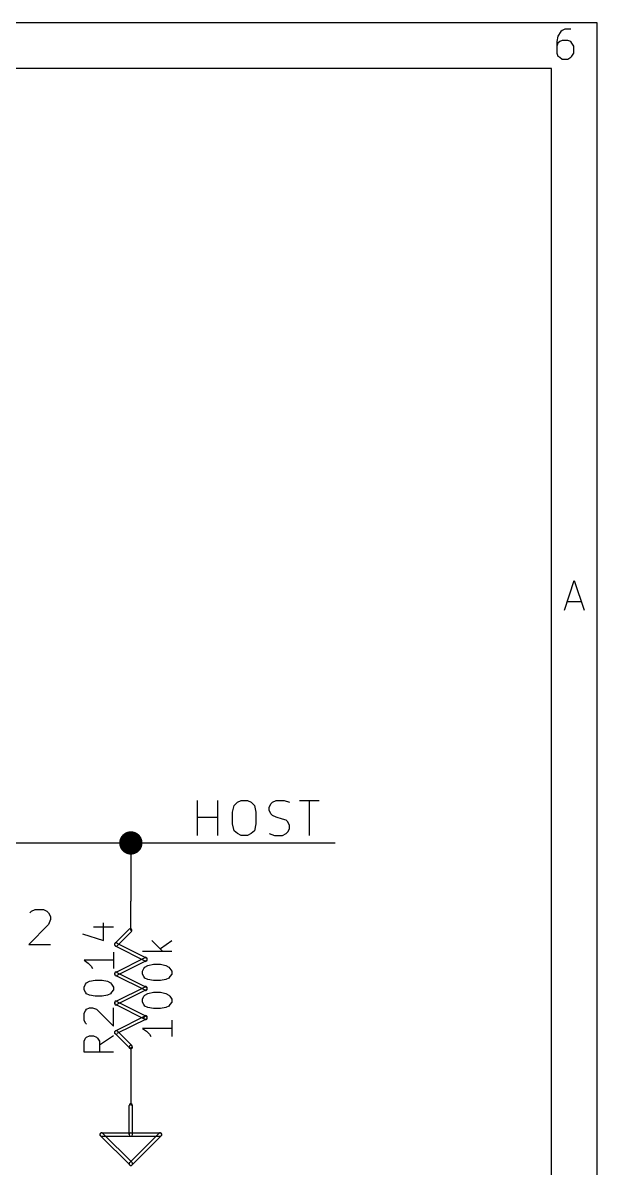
# Model space of a CAD drawing. Extents: x 10 to 287, y -200 to -10.
# Drawn here: x 262 to 287, y -59.88 to -10.01 of the extents above; entities that cross this region are included whole.
import ezdxf

# ---------------------------------------------------------------- set-up
doc = ezdxf.new("R2010")
doc.units = 0
doc.header["$MEASUREMENT"] = 0
doc.layers.add('BLACK', color=7, linetype='CONTINUOUS')

msp = doc.modelspace()

# ---------------------------------------------------------------- linework, layer by layer
at = {"layer": 'Black'}
for p, q in [((269.596, -45.3898), (269.596, -43.8658)), ((270.485, -45.3898), (270.485, -43.8658)), ((271.348, -43.942), (271.501, -43.8658)), ((271.501, -43.8658), (271.78, -43.8658)), ((271.78, -43.8658), (271.932, -43.942)), ((272.872, -43.942), (273.025, -43.8658)), ((273.025, -43.8658), (273.38, -43.8658)), ((273.38, -43.8658), (273.609, -43.942)), ((274.041, -43.8658), (274.904, -43.8658)), ((274.472, -45.3898), (274.472, -43.8658)), ((271.12, -44.3738), (271.196, -44.0944)), ((271.12, -44.8818), (271.12, -44.3738)), ((271.196, -44.0944), (271.348, -43.942)), ((271.932, -43.942), (272.085, -44.0944)), ((272.085, -44.0944), (272.136, -44.3738)), ((272.136, -44.3738), (272.136, -44.8818)), ((272.72, -44.1706), (272.796, -44.0182)), ((272.72, -44.2976), (272.72, -44.1706)), ((272.796, -44.45), (272.72, -44.2976)), ((272.796, -44.0182), (272.872, -43.942)), ((269.596, -44.6024), (270.485, -44.6024)), ((271.196, -45.1866), (271.12, -44.8818)), ((272.136, -44.8818), (272.085, -45.1866)), ((272.872, -44.5262), (272.796, -44.45)), ((273.025, -44.6024), (272.872, -44.5262)), ((273.304, -44.6786), (273.025, -44.6024)), ((273.456, -44.7294), (273.304, -44.6786)), ((273.533, -44.8056), (273.456, -44.7294)), ((273.609, -44.958), (273.533, -44.8056)), ((271.348, -45.3136), (271.196, -45.1866)), ((271.501, -45.3898), (271.348, -45.3136)), ((271.932, -45.3136), (271.78, -45.3898)), ((272.085, -45.1866), (271.932, -45.3136)), ((272.72, -45.3136), (272.948, -45.3898)), ((273.304, -45.3898), (273.456, -45.3136)), ((273.456, -45.3136), (273.533, -45.2374)), ((273.533, -45.2374), (273.609, -45.1104)), ((273.609, -45.1104), (273.609, -44.958)), ((271.78, -45.3898), (271.501, -45.3898)), ((272.948, -45.3898), (273.304, -45.3898))]:
    msp.add_line(p, q, dxfattribs=at)
at = {"layer": 'Cyan 2'}
for p, q in [((262.306, -48.768), (262.382, -48.6918)), ((262.382, -48.6918), (262.534, -48.6156)), ((262.534, -48.6156), (262.89, -48.6156)), ((262.89, -48.6156), (263.042, -48.6918)), ((263.042, -48.6918), (263.119, -48.768)), ((263.119, -48.768), (263.195, -48.9204)), ((263.119, -49.276), (262.255, -50.1396)), ((263.195, -49.0474), (263.119, -49.276)), ((263.195, -48.9204), (263.195, -49.0474)), ((265.506, -49.9618), (265.506, -49.1998)), ((264.592, -49.6824), (265.506, -49.9618)), ((265.074, -49.3776), (265.938, -49.3776)), ((262.255, -50.1396), (263.195, -50.1396)), ((267.614, -49.9618), (268.097, -50.4444)), ((267.995, -50.3174), (268.478, -49.9618)), ((265.938, -50.8254), (264.668, -50.8254)), ((264.668, -50.8254), (264.846, -50.9524)), ((265.938, -50.4698), (265.938, -51.181)), ((268.478, -50.4444), (267.208, -50.4444)), ((264.846, -50.9524), (264.973, -51.0794)), ((264.973, -51.0794), (265.024, -51.181)), ((267.208, -51.308), (267.259, -51.181)), ((267.208, -51.435), (267.208, -51.308)), ((267.259, -51.181), (267.31, -51.1302)), ((267.31, -51.1302), (267.437, -51.054)), ((267.437, -51.054), (267.691, -51.0032)), ((267.691, -51.0032), (267.995, -51.0032)), ((267.995, -51.0032), (268.224, -51.054)), ((268.224, -51.054), (268.351, -51.1302)), ((268.351, -51.1302), (268.402, -51.181)), ((268.402, -51.181), (268.478, -51.308)), ((268.478, -51.308), (268.478, -51.435)), ((264.668, -51.9938), (264.719, -51.8668)), ((264.719, -51.8668), (264.77, -51.816)), ((264.77, -51.816), (264.897, -51.7398)), ((264.897, -51.7398), (265.151, -51.689)), ((265.151, -51.689), (265.455, -51.689)), ((265.455, -51.689), (265.684, -51.7398)), ((265.684, -51.7398), (265.811, -51.816)), ((265.811, -51.816), (265.862, -51.8668)), ((265.862, -51.8668), (265.938, -51.9938)), ((267.259, -51.5366), (267.208, -51.435)), ((267.31, -51.6128), (267.259, -51.5366)), ((267.437, -51.6636), (267.31, -51.6128)), ((267.691, -51.7144), (267.437, -51.6636)), ((267.995, -51.7144), (267.691, -51.7144)), ((268.224, -51.6636), (267.995, -51.7144)), ((268.351, -51.6128), (268.224, -51.6636)), ((268.402, -51.5366), (268.351, -51.6128)), ((268.478, -51.435), (268.402, -51.5366)), ((264.668, -52.1208), (264.668, -51.9938)), ((264.719, -52.2224), (264.668, -52.1208)), ((264.77, -52.2986), (264.719, -52.2224)), ((264.897, -52.3494), (264.77, -52.2986)), ((265.151, -52.4002), (264.897, -52.3494)), ((265.684, -52.3494), (265.455, -52.4002)), ((265.811, -52.2986), (265.684, -52.3494)), ((265.862, -52.2224), (265.811, -52.2986)), ((265.938, -52.1208), (265.862, -52.2224)), ((265.938, -51.9938), (265.938, -52.1208)), ((267.259, -52.4002), (267.31, -52.3494)), ((267.31, -52.3494), (267.437, -52.2732)), ((267.437, -52.2732), (267.691, -52.2224)), ((267.691, -52.2224), (267.995, -52.2224)), ((267.995, -52.2224), (268.224, -52.2732)), ((268.224, -52.2732), (268.351, -52.3494)), ((268.351, -52.3494), (268.402, -52.4002)), ((265.455, -52.4002), (265.151, -52.4002)), ((267.208, -52.5272), (267.259, -52.4002)), ((267.208, -52.6542), (267.208, -52.5272)), ((267.259, -52.7558), (267.208, -52.6542)), ((267.31, -52.832), (267.259, -52.7558)), ((267.437, -52.8828), (267.31, -52.832)), ((268.351, -52.832), (268.224, -52.8828)), ((268.402, -52.7558), (268.351, -52.832)), ((268.402, -52.4002), (268.478, -52.5272)), ((268.478, -52.6542), (268.402, -52.7558)), ((268.478, -52.5272), (268.478, -52.6542)), ((264.668, -53.1368), (264.719, -53.0352)), ((264.668, -53.4416), (264.668, -53.1368)), ((264.719, -53.0352), (264.77, -52.959)), ((264.77, -52.959), (264.897, -52.9082)), ((264.897, -52.9082), (265.024, -52.9082)), ((265.024, -52.9082), (265.201, -52.959)), ((265.201, -52.959), (265.938, -53.6956)), ((265.938, -53.6956), (265.938, -52.9082)), ((267.691, -52.9336), (267.437, -52.8828)), ((267.995, -52.9336), (267.691, -52.9336)), ((268.224, -52.8828), (267.995, -52.9336)), ((264.719, -53.5686), (264.668, -53.4416)), ((264.77, -53.6194), (264.719, -53.5686)), ((268.478, -53.7972), (267.208, -53.7972)), ((267.208, -53.7972), (267.386, -53.9242)), ((268.478, -53.4416), (268.478, -54.1528)), ((264.668, -54.356), (264.719, -54.229)), ((264.668, -54.8386), (264.668, -54.356)), ((264.719, -54.229), (264.77, -54.1782)), ((264.77, -54.1782), (264.897, -54.1274)), ((264.897, -54.1274), (265.074, -54.1274)), ((265.074, -54.1274), (265.201, -54.1782)), ((265.201, -54.1782), (265.252, -54.229)), ((265.252, -54.229), (265.328, -54.356)), ((265.938, -54.1274), (265.328, -54.5338)), ((265.328, -54.356), (265.328, -54.8386)), ((267.386, -53.9242), (267.513, -54.0512)), ((267.513, -54.0512), (267.564, -54.1528)), ((265.938, -54.8386), (264.668, -54.8386))]:
    msp.add_line(p, q, dxfattribs=at)
at = {"layer": 'Green 2'}
for p, q in [((259.08, -45.72), (275.59, -45.72)), ((266.7, -45.72), (266.7, -48.26)), ((266.7, -55.88), (266.7, -57.15))]:
    msp.add_line(p, q, dxfattribs=at)
at = {"layer": 'Green 2', "const_width": 0.508}
msp.add_lwpolyline([(266.446, -45.72, 1), (266.954, -45.72, 1)], format="xyb", close=True, dxfattribs=at)
at = {"layer": 'Red 2'}
for p, q in [((286.995, -10.0076), (10.0076, -10.0076)), ((285.42, -10.3886), (285.293, -10.5918)), ((285.471, -10.3378), (285.42, -10.3886)), ((285.598, -10.287), (285.471, -10.3378)), ((285.852, -10.287), (285.598, -10.287)), ((286.995, -200), (286.995, -10.0076)), ((285.293, -10.5918), (285.242, -10.8204)), ((285.242, -10.8204), (285.242, -11.3284)), ((285.293, -10.8966), (285.242, -11.0236)), ((285.369, -10.8204), (285.293, -10.8966)), ((285.471, -10.7696), (285.369, -10.8204)), ((285.725, -10.7696), (285.471, -10.7696)), ((285.852, -10.8204), (285.725, -10.7696)), ((285.902, -10.8966), (285.852, -10.8204)), ((285.979, -11.0236), (285.902, -10.8966)), ((285.242, -11.3284), (285.293, -11.4554)), ((285.293, -11.4554), (285.369, -11.5062)), ((285.852, -11.5062), (285.902, -11.4554)), ((285.902, -11.4554), (285.979, -11.3284)), ((285.979, -11.3284), (285.979, -11.0236)), ((285.369, -11.5062), (285.471, -11.5824)), ((285.471, -11.5824), (285.725, -11.5824)), ((285.725, -11.5824), (285.852, -11.5062)), ((285.013, -11.9888), (11.9888, -11.9888)), ((285.013, -198.018), (285.013, -11.9888)), ((285.572, -35.5854), (286.004, -34.29)), ((286.004, -34.29), (286.436, -35.5854)), ((285.699, -35.2044), (286.309, -35.2044)), ((266.7, -49.53), (266.7, -48.26)), ((266.624, -49.4792), (266.014, -50.0888)), ((266.725, -49.5808), (266.116, -50.1904)), ((266.04, -50.2158), (267.31, -50.8508)), ((266.09, -50.0888), (267.36, -50.7238)), ((267.31, -50.7238), (266.04, -51.3588)), ((267.36, -50.8508), (266.09, -51.4858)), ((266.09, -51.3588), (267.36, -51.9938)), ((266.04, -51.4858), (267.31, -52.1208)), ((267.31, -51.9938), (266.04, -52.6288)), ((267.36, -52.1208), (266.09, -52.7558)), ((266.04, -52.7558), (267.31, -53.3908)), ((266.09, -52.6288), (267.36, -53.2638)), ((267.31, -53.2638), (266.04, -53.8988)), ((267.36, -53.3908), (266.09, -54.0258)), ((266.014, -54.0258), (266.624, -54.6354)), ((266.116, -53.9242), (266.725, -54.5338)), ((266.7, -54.61), (266.7, -55.88)), ((266.624, -58.42), (266.624, -57.15)), ((266.776, -58.42), (266.776, -57.15)), ((265.43, -58.3438), (266.7, -58.3438)), ((266.7, -58.3438), (267.97, -58.3438)), ((266.649, -59.7408), (265.379, -58.4708)), ((265.43, -58.4962), (266.7, -58.4962)), ((266.751, -59.6392), (265.481, -58.3692)), ((267.919, -58.3692), (266.649, -59.6392)), ((266.7, -58.4962), (267.97, -58.4962)), ((268.021, -58.4708), (266.751, -59.7408))]:
    msp.add_line(p, q, dxfattribs=at)
for centre, start, end in [((266.675, -49.53), 315, 495), ((266.065, -50.1396), 63.4349, 243.435), ((266.065, -50.1396), 495, 675), ((267.335, -50.7746), 296.565, 476.565), ((267.335, -50.8), 243.435, 423.435), ((266.065, -51.4096), 63.4349, 243.435), ((266.065, -51.435), 476.565, 656.565), ((267.335, -52.0446), 296.565, 476.565), ((267.335, -52.07), 243.435, 423.435), ((266.065, -52.6796), 63.4349, 243.435), ((266.065, -52.705), 476.565, 656.565), ((267.335, -53.34), 0, 180), ((267.335, -53.34), 180, 360), ((267.335, -53.3146), 296.565, 476.565), ((267.335, -53.34), 243.435, 423.435), ((266.065, -53.975), 45, 225), ((266.065, -53.975), 476.565, 656.565), ((266.675, -54.5846), 225, 405), ((266.7, -54.61), 0, 180), ((266.7, -54.61), 180, 360), ((266.7, -57.15), 360, 540), ((265.43, -58.42), 405, 585), ((265.43, -58.42), 90, 270), ((266.7, -58.42), 90, 270), ((266.7, -58.42), 270, 450), ((267.97, -58.42), 315, 495), ((267.97, -58.42), 270, 450), ((266.7, -58.42), 180, 360), ((266.7, -59.69), 495, 675), ((266.7, -59.69), 225, 405)]:
    msp.add_arc(centre, 0.0762, start, end, dxfattribs=at)

doc.saveas('drawing.dxf')
